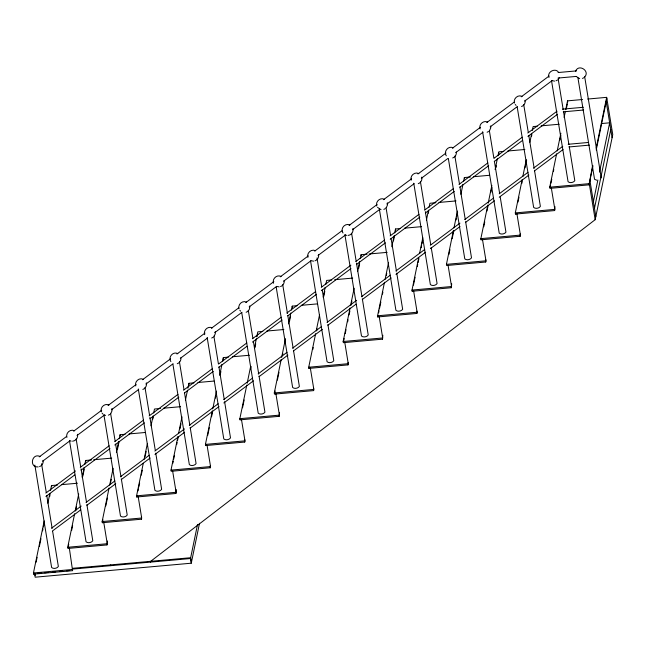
<?xml version="1.0" encoding="UTF-8"?>
<svg xmlns="http://www.w3.org/2000/svg" width="645" height="645" viewBox="0 0 645 645"><rect width="100%" height="100%" fill="white"/><g stroke="black" fill="none" stroke-linecap="round" stroke-linejoin="round"><path stroke-width="0.97" d="M197.531 524.458L190.501 558.522L72.474 569.1L72.587 570.656L33.645 574.139L33.451 572.978L44.199 520.918M47.851 503.237L49.875 493.417M50.487 490.466L51.495 485.556L57.486 485.024M33.645 574.139L33.887 572.962M36.112 562.19L37.12 557.296M39.345 546.533L40.957 538.704M42.578 530.867L42.981 528.916M43.384 526.957L44.191 523.039M49.649 496.61L50.052 494.651M103.764 522.402L107.263 543.751L107.014 544.928L67.902 548.435L67.709 547.274L74.635 513.734M75.247 510.776L78.706 494.006M82.165 477.236L84.205 467.367M84.818 464.408L85.632 460.466L91.646 459.925M68.346 546.267L68.757 544.299M71.603 530.521L72.619 525.602M75.667 510.84L76.473 506.897M82.77 476.389L84.197 469.496M72.587 570.656L69.338 548.121M138.191 496.682L141.69 518.032L141.448 519.209L102.329 522.716L102.144 521.555L109.061 488.015M109.674 485.056L113.133 468.286M116.398 452.5L118.632 441.648M119.244 438.689L120.059 434.746L125.074 434.295M102.329 522.716L102.942 519.757M105.796 505.946L107.425 498.053M110.271 484.242L111.295 479.308M117.398 449.718L119.027 441.825M107.014 544.928L107.392 541.01M110.561 565.681L110.722 564.899M172.626 470.963L176.117 492.312L175.875 493.49L136.764 496.997L136.571 495.836L143.287 463.279M144.101 459.337L147.366 443.55M151.027 425.797L153.067 415.928M153.671 412.969L154.486 409.019L160.508 408.487M136.764 496.997L137.006 495.812M138.022 490.893L138.425 488.926M138.836 486.959L139.642 483.016M141.271 475.147L142.287 470.221M145.133 456.442L146.149 451.524M152.849 419.04L153.26 417.073M141.448 519.209L141.497 516.871M150.527 562.101L150.696 561.311L595.174 219.687L612.75 134.531L606.663 97.347L587.619 99.056M207.053 445.244L210.552 466.593L210.302 467.77L171.191 471.277L170.998 470.116L177.923 436.576M178.536 433.617L181.995 416.839M185.454 400.069L187.493 390.209M187.905 388.234L188.921 383.299L193.935 382.856M172.86 463.207L173.263 461.231M173.666 459.264L174.481 455.33M176.714 444.502L177.125 442.535M177.528 440.567L178.343 436.633M179.971 428.756L180.987 423.838M175.875 493.49L176.254 489.571M241.48 419.524L244.979 440.866L244.737 442.051L205.618 445.558L205.433 444.397L212.35 410.857M212.761 408.882L216.422 391.12M219.687 375.342L221.92 364.49M222.533 361.531L223.347 357.58L228.362 357.137M205.618 445.558L205.868 444.373M207.69 435.512L209.319 427.643M211.552 416.815L212.568 411.897M215.414 398.11L215.817 396.143M220.493 373.511L220.896 371.536M223.13 360.716L223.347 357.58M210.302 467.77L210.359 465.424M34.588 573.671L35.161 577.194L191.267 563.206L199.515 523.264M275.915 393.805L279.406 415.146L279.164 416.331L240.053 419.839L239.859 418.678L246.785 385.13M247.188 383.162L250.655 366.392M254.517 347.647L256.355 338.77M256.758 336.795L257.774 331.861L262.789 331.409M240.053 419.839L240.295 418.653M242.528 407.825L244.157 399.948M250.453 369.44L251.058 366.489M254.92 347.784L255.734 343.85M257.355 335.981L257.766 334.005M244.737 442.051L244.786 439.705M310.342 368.077L313.841 389.427L313.591 390.612L274.48 394.119L274.286 392.95L281.212 359.41M281.623 357.443L285.485 338.698M288.541 323.903L290.782 313.051M291.395 310.092L292.209 306.141L297.224 305.69M274.722 392.934L275.133 390.967M277.366 380.139L278.987 372.262M282.445 355.532L282.849 353.565M285.082 342.737L285.493 340.77M289.557 321.081L290.572 316.163M279.164 416.331L279.543 412.413M344.769 342.358L348.268 363.707L348.026 364.893L308.907 368.392L308.721 367.231L315.639 333.691M316.252 330.732L319.509 314.945M323.177 297.192L325.209 287.323M325.822 284.364L326.636 280.422L331.651 279.97M308.907 368.392L309.157 367.215M312.809 349.493L313.22 347.526M316.671 330.796L317.074 328.829M323.782 296.345L324.798 291.427M313.591 390.612L313.647 388.266M379.204 316.639L382.695 337.988L382.453 339.173L343.342 342.672L343.148 341.511L350.074 307.971M350.686 305.012L354.145 288.242M357.604 271.472L359.644 261.604M360.249 258.645L361.071 254.702L367.086 254.162M343.785 340.512L344.196 338.536M345.212 333.618L346.018 329.684M347.647 321.807L348.05 319.839M349.066 314.921L349.88 310.979M351.098 305.077L351.912 301.142M358.62 268.659L359.636 263.74M348.026 364.893L348.074 362.546M413.63 290.919L417.13 312.269L416.88 313.454L377.768 316.953L377.575 315.792L384.501 282.252M385.113 279.293L388.572 262.523M391.829 246.737L394.071 235.885M394.684 232.926L395.498 228.983L400.513 228.532M377.768 316.953L378.01 315.776M378.623 312.817L379.026 310.85M379.437 308.882L380.856 301.989M382.485 294.12L382.888 292.153M386.339 275.415L386.75 273.448M393.45 240.972L394.466 236.046M382.453 339.173L382.832 335.247M448.057 265.2L451.556 286.549L451.315 287.726L412.195 291.234L412.01 290.073L418.726 257.516M419.54 253.574L422.798 237.787M426.466 220.034L428.498 210.165M429.11 207.206L429.925 203.264L435.947 202.724M412.195 291.234L412.445 290.048M413.461 285.13L415.082 277.253M417.315 266.433L417.726 264.458M418.129 262.491L418.944 258.556M421.177 247.728L421.588 245.761M421.991 243.794L422.806 239.859M428.288 213.285L428.691 211.31M416.88 313.454L416.936 311.108M482.492 239.48L485.983 260.83L485.741 262.007L446.63 265.514L446.437 264.353L453.362 230.813M453.975 227.854L457.434 211.084M460.893 194.314L462.933 184.446M463.545 181.487L464.36 177.544L470.374 177.004M448.904 254.493L449.92 249.567M452.153 238.739L453.782 230.87M456.015 220.042L456.418 218.075M456.829 216.107L457.636 212.165M451.315 287.726L451.694 283.808M516.919 213.761L520.418 235.111L520.168 236.288L481.057 239.795L480.864 238.634L487.789 205.094M488.2 203.119L491.861 185.365M495.118 169.579L497.36 158.726M497.972 155.767L498.787 151.825L503.801 151.373M481.057 239.795L481.299 238.61M483.742 226.798L484.758 221.88M486.991 211.052L488.007 206.134M490.853 192.355L491.869 187.429M495.932 167.748L496.336 165.781M498.569 154.953L498.972 152.986M485.741 262.007L485.798 259.669M551.346 188.042L554.845 209.391L554.603 210.568L515.484 214.076L515.299 212.915L522.184 179.552M522.789 176.609L526.231 159.936M529.876 142.271L531.698 133.442M532.31 130.5L533.117 126.573L537.156 126.21M515.484 214.076L515.734 212.89M517.951 202.127L518.967 197.233M521.789 183.527L522.2 181.567M525.022 167.869L526.643 160.033M531.488 136.547L531.891 134.587M520.168 236.288L520.225 233.942M592.981 165.733L589.03 184.849L549.919 188.356L549.725 187.195L556.611 153.833M557.216 150.89L560.868 133.233M564.101 117.535L565.318 111.649M565.721 109.682L567.544 100.854L582.612 99.507M550.161 187.171L550.564 185.212M550.967 183.253L551.781 179.342M553.394 171.514L553.797 169.554M559.86 140.191L560.868 135.297M566.326 108.868L567.334 103.974M554.603 210.568L554.982 206.65M589.03 184.849L592.489 166.031M596.133 148.366L606.663 97.347M596.23 149.963L606.848 98.508M593.392 201.659L597.867 179.979M599.495 172.094L609.662 122.808L601.648 123.534M594.48 208.303L610.75 129.452M559.255 77.666L558.449 79.093M575.566 71.256C578.46 63.532 590.054 70.716 584.926 76.723M110.867 413.453L112.02 410.8L111.891 408.591M214.156 336.295L215.309 333.642L215.236 331.74M386.299 207.69L387.46 205.046L387.322 202.828M489.587 130.532L490.748 127.879L490.676 125.977M39.248 456.886L66.467 436.552M73.675 431.166L101.7 410.236M108.102 405.447L136.127 384.509M142.537 379.728L170.562 358.789M176.964 354.008L204.989 333.07M211.391 328.289L238.618 307.947M245.826 302.57L273.851 281.631M280.252 276.85L308.278 255.912M314.679 251.123L341.906 230.789M349.114 225.403L377.14 204.473M383.541 199.684L411.566 178.754M417.968 173.965L445.993 153.034M452.403 148.245L480.428 127.307M486.83 122.526L514.057 102.192M521.241 96.823L549.097 76.013M42.61 461.223L69.829 440.89M77.037 435.504L104.264 415.17M111.472 409.785L138.691 389.451M145.899 384.065L173.118 363.732M180.326 358.346L207.553 338.012M214.761 332.627L241.98 312.285M249.188 306.907L276.415 286.565M283.615 281.188L310.842 260.846M318.05 255.468L345.269 235.127M352.476 229.741L379.703 209.407M386.903 204.022L414.13 183.688M421.338 178.302L447.759 158.565M455.765 152.583L482.992 132.249M490.192 126.863L517.419 106.53M524.643 101.128L552.039 80.665M45.835 493.086L75.465 470.955M80.27 467.367L109.094 445.832M114.697 441.648L143.521 420.113M149.124 415.928L177.947 394.393M183.559 390.209L212.382 368.674M218.784 363.885L246.809 342.955M252.413 338.77L281.236 317.235M286.848 313.043L315.671 291.516M321.275 287.323L350.896 265.192M355.701 261.604L384.525 240.069M390.136 235.885L418.96 214.35M424.563 210.165L453.387 188.63M458.99 184.446L487.813 162.911M494.223 158.13L522.248 137.191M527.803 133.039L557.006 111.23M45.916 496.457L74.739 474.922M81.149 470.132L109.973 448.606M114.778 445.01L144.399 422.878M150.011 418.694L178.834 397.159M184.438 392.974L213.261 371.439M218.865 367.255L246.89 346.317M252.493 342.132L282.123 320.001M287.726 315.816L316.55 294.281M321.355 290.693L350.977 268.562M356.588 264.369L385.412 242.843M390.217 239.255L419.839 217.123M425.442 212.931L454.265 191.404M459.877 187.211L488.7 165.676M494.304 161.492L522.329 140.562M527.916 136.377L557.288 114.439M51.584 528.199L81.214 506.067M86.019 502.479L114.842 480.952M120.446 476.76L149.269 455.225M154.873 451.04L184.502 428.909M189.308 425.321L218.131 403.786M223.734 399.602L252.558 378.067M258.161 373.882L286.993 352.347M292.596 348.163L321.42 326.628M327.023 322.444L356.653 300.312M361.45 296.724L390.281 275.189M395.885 270.997L424.708 249.47M430.312 245.277L459.941 223.146M464.747 219.558L493.57 198.023M499.174 193.839L527.997 172.304M533.552 168.151L562.754 146.342M52.471 530.972L80.496 510.034M86.898 505.253L115.721 483.718M121.325 479.533L150.156 457.998M154.953 454.411L184.583 432.279M190.186 428.087L219.01 406.56M223.815 402.964L253.445 380.832M259.048 376.648L287.872 355.113M293.475 350.928L322.298 329.393M327.902 325.209L355.927 304.271M362.337 299.49L391.16 277.955M395.966 274.367L425.587 252.235M430.392 248.647L460.022 226.516M465.625 222.332L494.449 200.797M499.254 197.209L528.876 175.077M534.463 170.901L563.045 149.551M557.433 80.044L555.99 80.802M583.91 77.674L582.475 78.432M488.571 131.483L487.128 132.241M385.283 208.641L383.839 209.399M213.132 337.246L211.697 338.004M109.844 414.404L108.408 415.162M521.563 106.522C524.079 105.651 525.699 102.861 525.103 100.257M452.701 157.96C455.08 157.122 456.733 154.558 456.289 152.043M418.274 183.68C420.919 182.785 422.491 179.794 421.757 177.109M314.986 260.846C317.501 259.975 319.122 257.186 318.525 254.573M280.551 286.565C282.937 285.727 284.582 283.155 284.147 280.648M246.124 312.285C248.639 311.414 250.26 308.624 249.663 306.02M177.262 363.724C179.649 362.885 181.293 360.321 180.858 357.806M142.835 389.443C145.48 388.548 147.052 385.557 146.318 382.872M39.547 466.601C42.062 465.738 43.683 462.941 43.086 460.337M348.026 235.433C351.34 235.207 353.799 231.724 352.896 228.556M72.587 441.196C75.9 440.97 78.359 437.487 77.456 434.311M558.11 72.538L576.549 70.886M558.054 78.053L575.912 76.449M562.448 109.158L583.314 107.288M563.279 111.835L583.604 110.013M541.163 125.856L559.207 124.235M568.197 144.27L588.071 142.497M507.809 151.011L524.861 149.487M569.027 146.955L589.353 145.133M473.382 176.73L489.426 175.295M549.725 187.195L588.845 183.688M438.955 202.449L455.999 200.926M515.299 212.915L554.41 209.407M404.52 228.177L421.572 226.645M480.864 238.634L519.983 235.127M369.093 253.985L387.145 252.364M446.437 264.353L485.548 260.846M334.658 279.704L352.71 278.084M412.01 290.073L451.121 286.565M301.231 305.335L317.284 303.892M377.575 315.792L416.694 312.285M266.804 331.054L283.856 329.522M343.148 341.511L382.259 338.012M232.377 356.774L249.422 355.25M308.721 367.231L347.832 363.732M197.942 382.493L213.995 381.058M274.286 392.95L313.406 389.451M163.516 408.212L180.568 406.689M239.859 418.678L278.971 415.17M129.089 433.932L145.133 432.497M205.433 444.397L244.544 440.89M93.654 459.748L111.706 458.127M170.998 470.116L210.117 466.609M61.485 484.661L77.456 483.234M136.571 495.836L175.682 492.329M102.144 521.555L141.255 518.048M67.709 547.274L106.828 543.767M72.643 568.309L190.662 557.731L191.428 562.416M33.451 572.978L72.393 569.487M37.595 573.397L41.602 573.042M44.61 572.768L48.617 572.413M52.624 572.051L55.631 571.784M59.638 571.422L62.646 571.156M66.653 570.801L69.66 570.527M554.603 81.117L551.838 80.625M313.599 261.152L310.834 260.669M279.164 286.872L276.407 286.388M38.16 466.916C28.823 467.673 31.847 452.613 40.054 456.475M596.714 180.197L594.553 179.318L577.952 77.948M579.67 78.682L576.178 76.424M522.071 96.387C517.935 94.259 513.017 98.774 514.5 103.023M487.636 122.107C483.444 119.93 478.461 124.646 480.13 128.903M453.209 147.834C448.404 145.302 443.26 151.615 446.292 155.832M418.782 173.553C414.646 171.417 409.728 175.932 411.212 180.181M384.347 199.273C380.155 197.088 375.172 201.804 376.841 206.061M381.042 209.657L377.551 207.4M349.921 224.992C345.784 222.856 340.866 227.371 342.35 231.628M345.26 234.949L346.615 235.377M315.494 250.712C311.358 248.575 306.44 253.09 307.923 257.347M281.059 276.431C276.866 274.246 271.884 278.963 273.553 283.228M246.632 302.15C242.496 300.014 237.578 304.529 239.061 308.786M212.205 327.87C208.004 325.685 203.022 330.409 204.699 334.666M177.77 353.589C172.965 351.065 167.821 357.378 170.852 361.595M143.343 379.308C139.207 377.18 134.289 381.695 135.773 385.944M108.916 405.036C104.716 402.851 99.733 407.567 101.41 411.824M104.256 414.985L105.603 415.412M74.481 430.755C70.345 428.619 65.427 433.134 66.911 437.383M69.821 440.704L71.176 441.14M558.643 72.49C555.926 67.386 546.629 71.668 548.992 77.465M516.056 105.393L515.266 104.522M240.617 311.156L239.835 310.285M102.902 414.034L102.112 413.163M342.414 231.781L343.003 232.99M606.203 101.668L612.097 137.683M584.652 76.553L601.253 177.923M589.925 180.511L595.827 216.535M589.272 183.664L595.174 219.687M567.544 100.854L567.737 102.015M558.175 78.924L563.214 109.739M563.545 111.722L568.914 144.52M569.237 146.504L574.808 180.689C573.518 182.664 569.825 183.325 568.068 181.688L551.628 81.31M523.74 104.651L528.295 132.475M528.787 135.458L534.157 168.256M534.479 170.24L540.373 206.408C539.091 208.391 535.398 209.053 533.641 207.408L517.201 107.03M489.313 130.371L493.868 158.194M494.36 161.177L499.569 192.976M500.214 196.951L505.946 232.127C504.656 234.111 500.963 234.772 499.214 233.127L482.613 131.757M464.36 177.544L464.545 178.705M454.886 156.09L459.442 183.914M459.925 186.897L465.295 219.695M465.625 221.678L471.511 257.847C470.229 259.83 466.537 260.491 464.779 258.847L448.34 158.468M420.451 181.809L425.007 209.633M425.337 211.625L430.707 244.423M431.191 247.398L437.084 283.566C435.802 285.55 432.11 286.211 430.352 284.566L413.751 183.196M395.498 228.983L395.683 230.144M386.024 207.529L390.58 235.352M391.072 238.336L396.441 271.134M396.764 273.117L402.657 309.294C401.367 311.269 397.675 311.93 395.917 310.285L379.325 208.916M361.071 254.702L361.256 255.863M351.598 233.248L356.153 261.072M356.475 263.063L362.006 296.853M362.337 298.845L368.222 335.013C366.94 336.988 363.248 337.649 361.49 336.005L344.89 234.635M317.001 257.976L321.718 286.799M322.21 289.774L327.579 322.573M327.902 324.564L333.796 360.732C332.514 362.708 328.821 363.369 327.063 361.724L310.624 261.354M292.209 306.141L292.395 307.302M282.736 284.687L287.452 313.51M287.783 315.494L293.153 348.292M293.475 350.283L299.369 386.452C298.079 388.427 294.386 389.088 292.628 387.452L276.197 287.073M248.309 310.406L252.864 338.238M253.348 341.221L258.718 374.011M259.048 376.003L264.934 412.171C263.652 414.146 259.959 414.808 258.202 413.171L241.762 312.793M213.874 336.126L218.429 363.957M218.921 366.94L224.291 399.731M224.613 401.722L230.507 437.891C229.225 439.866 225.524 440.527 223.775 438.89L207.174 337.52M188.921 383.299L189.106 384.468M179.447 361.853L184.002 389.677M184.494 392.66L189.864 425.458M190.186 427.441L196.08 463.61C194.79 465.593 191.097 466.254 189.34 464.61L172.908 364.231M190.501 558.522L191.267 563.206M145.012 387.572L149.576 415.396M149.898 417.388L155.268 450.178M155.759 453.161L161.645 489.329C160.363 491.313 156.671 491.974 154.913 490.329L138.312 388.959M120.059 434.746L120.252 435.907M110.585 413.292L115.141 441.115M115.632 444.099L121.002 476.897M121.325 478.88L127.218 515.049C125.936 517.032 122.236 517.693 120.486 516.048L103.885 414.679M85.632 460.466L85.817 461.626M76.158 439.011L80.714 466.835M81.036 468.826L86.575 502.616M86.898 504.6L92.791 540.768C91.501 542.751 87.809 543.413 86.051 541.768L69.45 440.398M51.495 485.556L51.689 486.717M41.562 463.739L46.287 492.554M46.771 495.537L52.14 528.336M52.632 531.319L58.356 566.495C57.074 568.471 53.382 569.132 51.624 567.487L34.862 465.126M34.895 573.76L35.177 575.525"/></g></svg>
